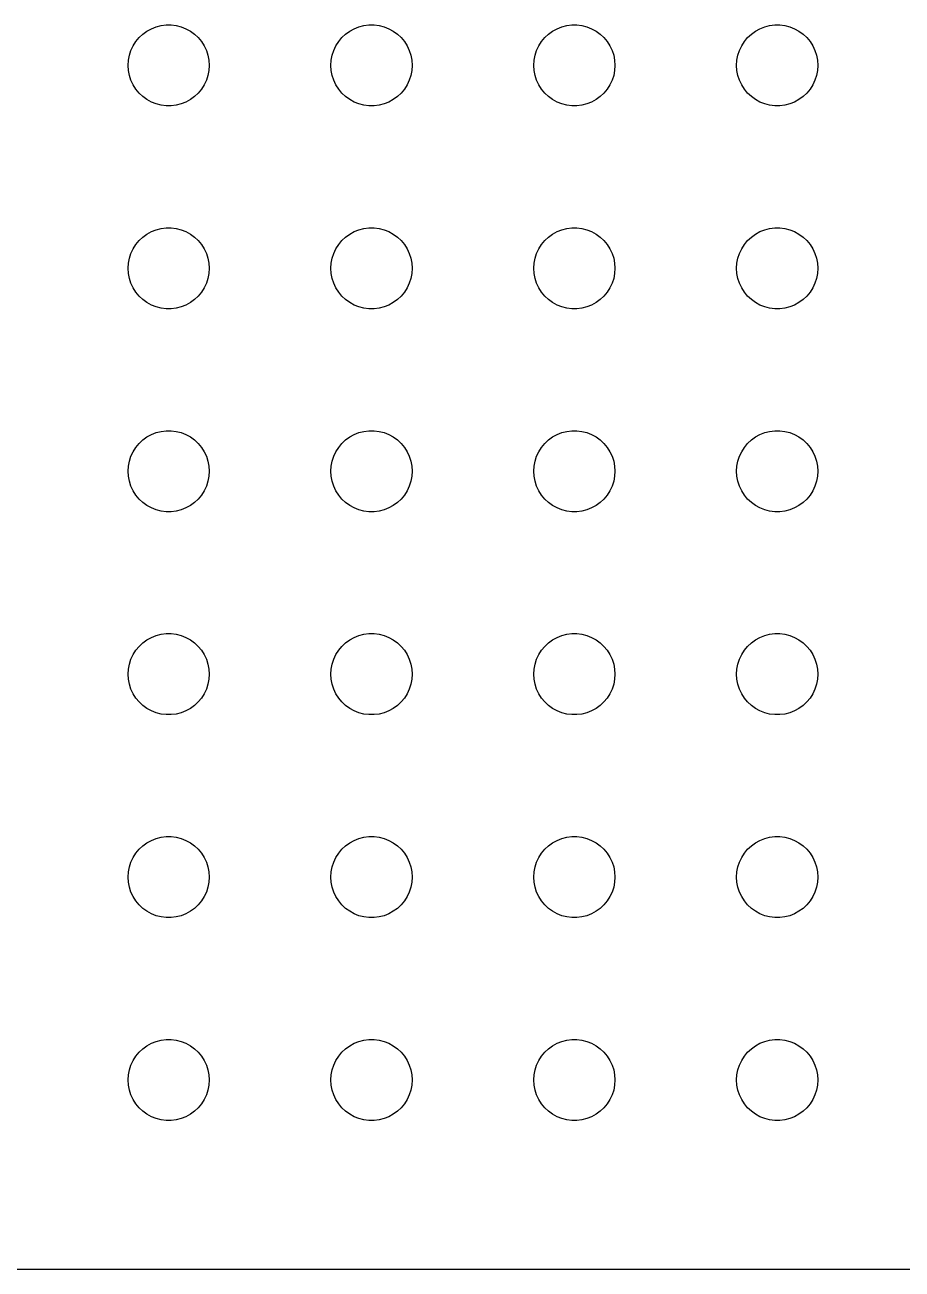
# Model space of a CAD drawing. Header units: metres. Extents: x -134 to 134, y 290 to 736.
# Drawn here: x 32.18 to 64.62, y 290.01 to 336 of the extents above; entities that cross this region are included whole.
import ezdxf

# ---------------------------------------------------------------- set-up
doc = ezdxf.new("R2010")
doc.units = ezdxf.units.M

msp = doc.modelspace()

# ---------------------------------------------------------------- linework, layer by layer
for p, q in [((36.5439, 335.656), (36.6963, 335.766)), ((36.6963, 335.766), (36.8613, 335.857)), ((36.8613, 335.857), (37.0365, 335.927)), ((37.0365, 335.927), (37.2189, 335.973)), ((37.2189, 335.973), (37.4058, 335.997)), ((37.4058, 335.997), (37.5942, 335.997)), ((37.5942, 335.997), (37.7811, 335.973)), ((37.7811, 335.973), (37.9635, 335.927)), ((37.9635, 335.927), (38.1387, 335.857)), ((38.1387, 335.857), (38.3037, 335.766)), ((38.3037, 335.766), (38.4561, 335.656)), ((44.0439, 335.656), (44.1963, 335.766)), ((44.1963, 335.766), (44.3613, 335.857)), ((44.3613, 335.857), (44.5365, 335.927)), ((44.5365, 335.927), (44.7189, 335.973)), ((44.7189, 335.973), (44.9058, 335.997)), ((44.9058, 335.997), (45.0942, 335.997)), ((45.0942, 335.997), (45.2811, 335.973)), ((45.2811, 335.973), (45.4635, 335.927)), ((45.4635, 335.927), (45.6387, 335.857)), ((45.6387, 335.857), (45.8037, 335.766)), ((45.8037, 335.766), (45.9561, 335.656)), ((51.5439, 335.656), (51.6963, 335.766)), ((51.6963, 335.766), (51.8613, 335.857)), ((51.8613, 335.857), (52.0365, 335.927)), ((52.0365, 335.927), (52.2189, 335.973)), ((52.2189, 335.973), (52.4058, 335.997)), ((52.4058, 335.997), (52.5942, 335.997)), ((52.5942, 335.997), (52.7811, 335.973)), ((52.7811, 335.973), (52.9635, 335.927)), ((52.9635, 335.927), (53.1387, 335.857)), ((53.1387, 335.857), (53.3037, 335.766)), ((53.3037, 335.766), (53.4561, 335.656)), ((59.0439, 335.656), (59.1963, 335.766)), ((59.1963, 335.766), (59.3613, 335.857)), ((59.3613, 335.857), (59.5365, 335.927)), ((59.5365, 335.927), (59.7189, 335.973)), ((59.7189, 335.973), (59.9058, 335.997)), ((59.9058, 335.997), (60.0942, 335.997)), ((60.0942, 335.997), (60.2811, 335.973)), ((60.2811, 335.973), (60.4635, 335.927)), ((60.4635, 335.927), (60.6387, 335.857)), ((60.6387, 335.857), (60.8037, 335.766)), ((60.8037, 335.766), (60.9561, 335.656)), ((36.1855, 335.223), (36.2865, 335.382)), ((36.2865, 335.382), (36.4065, 335.527)), ((36.4065, 335.527), (36.5439, 335.656)), ((38.4561, 335.656), (38.5934, 335.527)), ((38.5934, 335.527), (38.7135, 335.382)), ((38.7135, 335.382), (38.8145, 335.223)), ((43.6855, 335.223), (43.7865, 335.382)), ((43.7865, 335.382), (43.9065, 335.527)), ((43.9065, 335.527), (44.0439, 335.656)), ((45.9561, 335.656), (46.0934, 335.527)), ((46.0934, 335.527), (46.2135, 335.382)), ((46.2135, 335.382), (46.3145, 335.223)), ((51.1855, 335.223), (51.2865, 335.382)), ((51.2865, 335.382), (51.4065, 335.527)), ((51.4065, 335.527), (51.5439, 335.656)), ((53.4561, 335.656), (53.5934, 335.527)), ((53.5934, 335.527), (53.7135, 335.382)), ((53.7135, 335.382), (53.8145, 335.223)), ((58.6855, 335.223), (58.7865, 335.382)), ((58.7865, 335.382), (58.9065, 335.527)), ((58.9065, 335.527), (59.0439, 335.656)), ((60.9561, 335.656), (61.0934, 335.527)), ((61.0934, 335.527), (61.2135, 335.382)), ((61.2135, 335.382), (61.3145, 335.223)), ((36.0118, 334.688), (36.0471, 334.873)), ((36.0471, 334.873), (36.1053, 335.052)), ((36.1053, 335.052), (36.1855, 335.223)), ((38.8145, 335.223), (38.8947, 335.052)), ((38.8947, 335.052), (38.9529, 334.873)), ((38.9529, 334.873), (38.9882, 334.688)), ((43.5118, 334.688), (43.5471, 334.873)), ((43.5471, 334.873), (43.6053, 335.052)), ((43.6053, 335.052), (43.6855, 335.223)), ((46.3145, 335.223), (46.3947, 335.052)), ((46.3947, 335.052), (46.4529, 334.873)), ((46.4529, 334.873), (46.4882, 334.688)), ((51.0118, 334.688), (51.0471, 334.873)), ((51.0471, 334.873), (51.1053, 335.052)), ((51.1053, 335.052), (51.1855, 335.223)), ((53.8145, 335.223), (53.8947, 335.052)), ((53.8947, 335.052), (53.9529, 334.873)), ((53.9529, 334.873), (53.9882, 334.688)), ((58.5118, 334.688), (58.5471, 334.873)), ((58.5471, 334.873), (58.6053, 335.052)), ((58.6053, 335.052), (58.6855, 335.223)), ((61.3145, 335.223), (61.3947, 335.052)), ((61.3947, 335.052), (61.4529, 334.873)), ((61.4529, 334.873), (61.4882, 334.688)), ((36, 334.5), (36.0118, 334.688)), ((36.0118, 334.312), (36, 334.5)), ((38.9882, 334.688), (39, 334.5)), ((39, 334.5), (38.9882, 334.312)), ((43.5, 334.5), (43.5118, 334.688)), ((43.5118, 334.312), (43.5, 334.5)), ((46.4882, 334.688), (46.5, 334.5)), ((46.5, 334.5), (46.4882, 334.312)), ((51, 334.5), (51.0118, 334.688)), ((51.0118, 334.312), (51, 334.5)), ((53.9882, 334.688), (54, 334.5)), ((54, 334.5), (53.9882, 334.312)), ((58.5, 334.5), (58.5118, 334.688)), ((58.5118, 334.312), (58.5, 334.5)), ((61.4882, 334.688), (61.5, 334.5)), ((61.5, 334.5), (61.4882, 334.312)), ((36.0471, 334.127), (36.0118, 334.312)), ((36.1053, 333.948), (36.0471, 334.127)), ((36.1855, 333.777), (36.1053, 333.948)), ((38.8947, 333.948), (38.8145, 333.777)), ((38.9529, 334.127), (38.8947, 333.948)), ((38.9882, 334.312), (38.9529, 334.127)), ((43.5471, 334.127), (43.5118, 334.312)), ((43.6053, 333.948), (43.5471, 334.127)), ((43.6855, 333.777), (43.6053, 333.948)), ((46.3947, 333.948), (46.3145, 333.777)), ((46.4529, 334.127), (46.3947, 333.948)), ((46.4882, 334.312), (46.4529, 334.127)), ((51.0471, 334.127), (51.0118, 334.312)), ((51.1053, 333.948), (51.0471, 334.127)), ((51.1855, 333.777), (51.1053, 333.948)), ((53.8947, 333.948), (53.8145, 333.777)), ((53.9529, 334.127), (53.8947, 333.948)), ((53.9882, 334.312), (53.9529, 334.127)), ((58.5471, 334.127), (58.5118, 334.312)), ((58.6053, 333.948), (58.5471, 334.127)), ((58.6855, 333.777), (58.6053, 333.948)), ((61.3947, 333.948), (61.3145, 333.777)), ((61.4529, 334.127), (61.3947, 333.948)), ((61.4882, 334.312), (61.4529, 334.127)), ((36.2865, 333.618), (36.1855, 333.777)), ((36.4065, 333.473), (36.2865, 333.618)), ((36.5439, 333.344), (36.4065, 333.473)), ((38.5934, 333.473), (38.4561, 333.344)), ((38.7135, 333.618), (38.5934, 333.473)), ((38.8145, 333.777), (38.7135, 333.618)), ((43.7865, 333.618), (43.6855, 333.777)), ((43.9065, 333.473), (43.7865, 333.618)), ((44.0439, 333.344), (43.9065, 333.473)), ((46.0934, 333.473), (45.9561, 333.344)), ((46.2135, 333.618), (46.0934, 333.473)), ((46.3145, 333.777), (46.2135, 333.618)), ((51.2865, 333.618), (51.1855, 333.777)), ((51.4065, 333.473), (51.2865, 333.618)), ((51.5439, 333.344), (51.4065, 333.473)), ((53.5934, 333.473), (53.4561, 333.344)), ((53.7135, 333.618), (53.5934, 333.473)), ((53.8145, 333.777), (53.7135, 333.618)), ((58.7865, 333.618), (58.6855, 333.777)), ((58.9065, 333.473), (58.7865, 333.618)), ((59.0439, 333.344), (58.9065, 333.473)), ((61.0934, 333.473), (60.9561, 333.344)), ((61.2135, 333.618), (61.0934, 333.473)), ((61.3145, 333.777), (61.2135, 333.618)), ((36.6963, 333.234), (36.5439, 333.344)), ((36.8613, 333.143), (36.6963, 333.234)), ((37.0365, 333.073), (36.8613, 333.143)), ((37.2189, 333.027), (37.0365, 333.073)), ((37.4058, 333.003), (37.2189, 333.027)), ((37.5942, 333.003), (37.4058, 333.003)), ((37.7811, 333.027), (37.5942, 333.003)), ((37.9635, 333.073), (37.7811, 333.027)), ((38.1387, 333.143), (37.9635, 333.073)), ((38.3037, 333.234), (38.1387, 333.143)), ((38.4561, 333.344), (38.3037, 333.234)), ((44.1963, 333.234), (44.0439, 333.344)), ((44.3613, 333.143), (44.1963, 333.234)), ((44.5365, 333.073), (44.3613, 333.143)), ((44.7189, 333.027), (44.5365, 333.073)), ((44.9058, 333.003), (44.7189, 333.027)), ((45.0942, 333.003), (44.9058, 333.003)), ((45.2811, 333.027), (45.0942, 333.003)), ((45.4635, 333.073), (45.2811, 333.027)), ((45.6387, 333.143), (45.4635, 333.073)), ((45.8037, 333.234), (45.6387, 333.143)), ((45.9561, 333.344), (45.8037, 333.234)), ((51.6963, 333.234), (51.5439, 333.344)), ((51.8613, 333.143), (51.6963, 333.234)), ((52.0365, 333.073), (51.8613, 333.143)), ((52.2189, 333.027), (52.0365, 333.073)), ((52.4058, 333.003), (52.2189, 333.027)), ((52.5942, 333.003), (52.4058, 333.003)), ((52.7811, 333.027), (52.5942, 333.003)), ((52.9635, 333.073), (52.7811, 333.027)), ((53.1387, 333.143), (52.9635, 333.073)), ((53.3037, 333.234), (53.1387, 333.143)), ((53.4561, 333.344), (53.3037, 333.234)), ((59.1963, 333.234), (59.0439, 333.344)), ((59.3613, 333.143), (59.1963, 333.234)), ((59.5365, 333.073), (59.3613, 333.143)), ((59.7189, 333.027), (59.5365, 333.073)), ((59.9058, 333.003), (59.7189, 333.027)), ((60.0942, 333.003), (59.9058, 333.003)), ((60.2811, 333.027), (60.0942, 333.003)), ((60.4635, 333.073), (60.2811, 333.027)), ((60.6387, 333.143), (60.4635, 333.073)), ((60.8037, 333.234), (60.6387, 333.143)), ((60.9561, 333.344), (60.8037, 333.234)), ((36.6963, 328.266), (36.8613, 328.357)), ((36.8613, 328.357), (37.0365, 328.427)), ((37.0365, 328.427), (37.2189, 328.473)), ((37.2189, 328.473), (37.4058, 328.497)), ((37.4058, 328.497), (37.5942, 328.497)), ((37.5942, 328.497), (37.7811, 328.473)), ((37.7811, 328.473), (37.9635, 328.427)), ((37.9635, 328.427), (38.1387, 328.357)), ((38.1387, 328.357), (38.3037, 328.266)), ((44.1963, 328.266), (44.3613, 328.357)), ((44.3613, 328.357), (44.5365, 328.427)), ((44.5365, 328.427), (44.7189, 328.473)), ((44.7189, 328.473), (44.9058, 328.497)), ((44.9058, 328.497), (45.0942, 328.497)), ((45.0942, 328.497), (45.2811, 328.473)), ((45.2811, 328.473), (45.4635, 328.427)), ((45.4635, 328.427), (45.6387, 328.357)), ((45.6387, 328.357), (45.8037, 328.266)), ((51.6963, 328.266), (51.8613, 328.357)), ((51.8613, 328.357), (52.0365, 328.427)), ((52.0365, 328.427), (52.2189, 328.473)), ((52.2189, 328.473), (52.4058, 328.497)), ((52.4058, 328.497), (52.5942, 328.497)), ((52.5942, 328.497), (52.7811, 328.473)), ((52.7811, 328.473), (52.9635, 328.427)), ((52.9635, 328.427), (53.1387, 328.357)), ((53.1387, 328.357), (53.3037, 328.266)), ((59.1963, 328.266), (59.3613, 328.357)), ((59.3613, 328.357), (59.5365, 328.427)), ((59.5365, 328.427), (59.7189, 328.473)), ((59.7189, 328.473), (59.9058, 328.497)), ((59.9058, 328.497), (60.0942, 328.497)), ((60.0942, 328.497), (60.2811, 328.473)), ((60.2811, 328.473), (60.4635, 328.427)), ((60.4635, 328.427), (60.6387, 328.357)), ((60.6387, 328.357), (60.8037, 328.266)), ((36.2865, 327.882), (36.4065, 328.027)), ((36.4065, 328.027), (36.5439, 328.156)), ((36.5439, 328.156), (36.6963, 328.266)), ((38.3037, 328.266), (38.4561, 328.156)), ((38.4561, 328.156), (38.5934, 328.027)), ((38.5934, 328.027), (38.7135, 327.882)), ((43.7865, 327.882), (43.9065, 328.027)), ((43.9065, 328.027), (44.0439, 328.156)), ((44.0439, 328.156), (44.1963, 328.266)), ((45.8037, 328.266), (45.9561, 328.156)), ((45.9561, 328.156), (46.0934, 328.027)), ((46.0934, 328.027), (46.2135, 327.882)), ((51.2865, 327.882), (51.4065, 328.027)), ((51.4065, 328.027), (51.5439, 328.156)), ((51.5439, 328.156), (51.6963, 328.266)), ((53.3037, 328.266), (53.4561, 328.156)), ((53.4561, 328.156), (53.5934, 328.027)), ((53.5934, 328.027), (53.7135, 327.882)), ((58.7865, 327.882), (58.9065, 328.027)), ((58.9065, 328.027), (59.0439, 328.156)), ((59.0439, 328.156), (59.1963, 328.266)), ((60.8037, 328.266), (60.9561, 328.156)), ((60.9561, 328.156), (61.0934, 328.027)), ((61.0934, 328.027), (61.2135, 327.882)), ((36.0471, 327.373), (36.1053, 327.552)), ((36.1053, 327.552), (36.1855, 327.723)), ((36.1855, 327.723), (36.2865, 327.882)), ((38.7135, 327.882), (38.8145, 327.723)), ((38.8145, 327.723), (38.8947, 327.552)), ((38.8947, 327.552), (38.9529, 327.373)), ((43.5471, 327.373), (43.6053, 327.552)), ((43.6053, 327.552), (43.6855, 327.723)), ((43.6855, 327.723), (43.7865, 327.882)), ((46.2135, 327.882), (46.3145, 327.723)), ((46.3145, 327.723), (46.3947, 327.552)), ((46.3947, 327.552), (46.4529, 327.373)), ((51.0471, 327.373), (51.1053, 327.552)), ((51.1053, 327.552), (51.1855, 327.723)), ((51.1855, 327.723), (51.2865, 327.882)), ((53.7135, 327.882), (53.8145, 327.723)), ((53.8145, 327.723), (53.8947, 327.552)), ((53.8947, 327.552), (53.9529, 327.373)), ((58.5471, 327.373), (58.6053, 327.552)), ((58.6053, 327.552), (58.6855, 327.723)), ((58.6855, 327.723), (58.7865, 327.882)), ((61.2135, 327.882), (61.3145, 327.723)), ((61.3145, 327.723), (61.3947, 327.552)), ((61.3947, 327.552), (61.4529, 327.373)), ((36, 327), (36.0118, 327.188)), ((36.0118, 326.812), (36, 327)), ((36.0118, 327.188), (36.0471, 327.373)), ((38.9529, 327.373), (38.9882, 327.188)), ((38.9882, 327.188), (39, 327)), ((39, 327), (38.9882, 326.812)), ((43.5, 327), (43.5118, 327.188)), ((43.5118, 326.812), (43.5, 327)), ((43.5118, 327.188), (43.5471, 327.373)), ((46.4529, 327.373), (46.4882, 327.188)), ((46.4882, 327.188), (46.5, 327)), ((46.5, 327), (46.4882, 326.812)), ((51, 327), (51.0118, 327.188)), ((51.0118, 326.812), (51, 327)), ((51.0118, 327.188), (51.0471, 327.373)), ((53.9529, 327.373), (53.9882, 327.188)), ((53.9882, 327.188), (54, 327)), ((54, 327), (53.9882, 326.812)), ((58.5, 327), (58.5118, 327.188)), ((58.5118, 326.812), (58.5, 327)), ((58.5118, 327.188), (58.5471, 327.373)), ((61.4529, 327.373), (61.4882, 327.188)), ((61.4882, 327.188), (61.5, 327)), ((61.5, 327), (61.4882, 326.812)), ((36.0471, 326.627), (36.0118, 326.812)), ((36.1053, 326.448), (36.0471, 326.627)), ((38.9529, 326.627), (38.8947, 326.448)), ((38.9882, 326.812), (38.9529, 326.627)), ((43.5471, 326.627), (43.5118, 326.812)), ((43.6053, 326.448), (43.5471, 326.627)), ((46.4529, 326.627), (46.3947, 326.448)), ((46.4882, 326.812), (46.4529, 326.627)), ((51.0471, 326.627), (51.0118, 326.812)), ((51.1053, 326.448), (51.0471, 326.627)), ((53.9529, 326.627), (53.8947, 326.448)), ((53.9882, 326.812), (53.9529, 326.627)), ((58.5471, 326.627), (58.5118, 326.812)), ((58.6053, 326.448), (58.5471, 326.627)), ((61.4529, 326.627), (61.3947, 326.448)), ((61.4882, 326.812), (61.4529, 326.627)), ((36.1855, 326.277), (36.1053, 326.448)), ((36.2865, 326.118), (36.1855, 326.277)), ((36.4065, 325.973), (36.2865, 326.118)), ((38.7135, 326.118), (38.5934, 325.973)), ((38.8145, 326.277), (38.7135, 326.118)), ((38.8947, 326.448), (38.8145, 326.277)), ((43.6855, 326.277), (43.6053, 326.448)), ((43.7865, 326.118), (43.6855, 326.277)), ((43.9065, 325.973), (43.7865, 326.118)), ((46.2135, 326.118), (46.0934, 325.973)), ((46.3145, 326.277), (46.2135, 326.118)), ((46.3947, 326.448), (46.3145, 326.277)), ((51.1855, 326.277), (51.1053, 326.448)), ((51.2865, 326.118), (51.1855, 326.277)), ((51.4065, 325.973), (51.2865, 326.118)), ((53.7135, 326.118), (53.5934, 325.973)), ((53.8145, 326.277), (53.7135, 326.118)), ((53.8947, 326.448), (53.8145, 326.277)), ((58.6855, 326.277), (58.6053, 326.448)), ((58.7865, 326.118), (58.6855, 326.277)), ((58.9065, 325.973), (58.7865, 326.118)), ((61.2135, 326.118), (61.0934, 325.973)), ((61.3145, 326.277), (61.2135, 326.118)), ((61.3947, 326.448), (61.3145, 326.277)), ((36.5439, 325.844), (36.4065, 325.973)), ((36.6963, 325.734), (36.5439, 325.844)), ((36.8613, 325.643), (36.6963, 325.734)), ((37.0365, 325.573), (36.8613, 325.643)), ((38.1387, 325.643), (37.9635, 325.573)), ((38.3037, 325.734), (38.1387, 325.643)), ((38.4561, 325.844), (38.3037, 325.734)), ((38.5934, 325.973), (38.4561, 325.844)), ((44.0439, 325.844), (43.9065, 325.973)), ((44.1963, 325.734), (44.0439, 325.844)), ((44.3613, 325.643), (44.1963, 325.734)), ((44.5365, 325.573), (44.3613, 325.643)), ((45.6387, 325.643), (45.4635, 325.573)), ((45.8037, 325.734), (45.6387, 325.643)), ((45.9561, 325.844), (45.8037, 325.734)), ((46.0934, 325.973), (45.9561, 325.844)), ((51.5439, 325.844), (51.4065, 325.973)), ((51.6963, 325.734), (51.5439, 325.844)), ((51.8613, 325.643), (51.6963, 325.734)), ((52.0365, 325.573), (51.8613, 325.643)), ((53.1387, 325.643), (52.9635, 325.573)), ((53.3037, 325.734), (53.1387, 325.643)), ((53.4561, 325.844), (53.3037, 325.734)), ((53.5934, 325.973), (53.4561, 325.844)), ((59.0439, 325.844), (58.9065, 325.973)), ((59.1963, 325.734), (59.0439, 325.844)), ((59.3613, 325.643), (59.1963, 325.734)), ((59.5365, 325.573), (59.3613, 325.643)), ((60.6387, 325.643), (60.4635, 325.573)), ((60.8037, 325.734), (60.6387, 325.643)), ((60.9561, 325.844), (60.8037, 325.734)), ((61.0934, 325.973), (60.9561, 325.844)), ((37.2189, 325.527), (37.0365, 325.573)), ((37.4058, 325.503), (37.2189, 325.527)), ((37.5942, 325.503), (37.4058, 325.503)), ((37.7811, 325.527), (37.5942, 325.503)), ((37.9635, 325.573), (37.7811, 325.527)), ((44.7189, 325.527), (44.5365, 325.573)), ((44.9058, 325.503), (44.7189, 325.527)), ((45.0942, 325.503), (44.9058, 325.503)), ((45.2811, 325.527), (45.0942, 325.503)), ((45.4635, 325.573), (45.2811, 325.527)), ((52.2189, 325.527), (52.0365, 325.573)), ((52.4058, 325.503), (52.2189, 325.527)), ((52.5942, 325.503), (52.4058, 325.503)), ((52.7811, 325.527), (52.5942, 325.503)), ((52.9635, 325.573), (52.7811, 325.527)), ((59.7189, 325.527), (59.5365, 325.573)), ((59.9058, 325.503), (59.7189, 325.527)), ((60.0942, 325.503), (59.9058, 325.503)), ((60.2811, 325.527), (60.0942, 325.503)), ((60.4635, 325.573), (60.2811, 325.527)), ((37.2189, 320.973), (37.4058, 320.997)), ((37.4058, 320.997), (37.5942, 320.997)), ((37.5942, 320.997), (37.7811, 320.973)), ((44.7189, 320.973), (44.9058, 320.997)), ((44.9058, 320.997), (45.0942, 320.997)), ((45.0942, 320.997), (45.2811, 320.973)), ((52.2189, 320.973), (52.4058, 320.997)), ((52.4058, 320.997), (52.5942, 320.997)), ((52.5942, 320.997), (52.7811, 320.973)), ((59.7189, 320.973), (59.9058, 320.997)), ((59.9058, 320.997), (60.0942, 320.997)), ((60.0942, 320.997), (60.2811, 320.973)), ((36.4065, 320.527), (36.5439, 320.656)), ((36.5439, 320.656), (36.6963, 320.766)), ((36.6963, 320.766), (36.8613, 320.857)), ((36.8613, 320.857), (37.0365, 320.927)), ((37.0365, 320.927), (37.2189, 320.973)), ((37.7811, 320.973), (37.9635, 320.927)), ((37.9635, 320.927), (38.1387, 320.857)), ((38.1387, 320.857), (38.3037, 320.766)), ((38.3037, 320.766), (38.4561, 320.656)), ((38.4561, 320.656), (38.5934, 320.527)), ((43.9065, 320.527), (44.0439, 320.656)), ((44.0439, 320.656), (44.1963, 320.766)), ((44.1963, 320.766), (44.3613, 320.857)), ((44.3613, 320.857), (44.5365, 320.927)), ((44.5365, 320.927), (44.7189, 320.973)), ((45.2811, 320.973), (45.4635, 320.927)), ((45.4635, 320.927), (45.6387, 320.857)), ((45.6387, 320.857), (45.8037, 320.766)), ((45.8037, 320.766), (45.9561, 320.656)), ((45.9561, 320.656), (46.0934, 320.527)), ((51.4065, 320.527), (51.5439, 320.656)), ((51.5439, 320.656), (51.6963, 320.766)), ((51.6963, 320.766), (51.8613, 320.857)), ((51.8613, 320.857), (52.0365, 320.927)), ((52.0365, 320.927), (52.2189, 320.973)), ((52.7811, 320.973), (52.9635, 320.927)), ((52.9635, 320.927), (53.1387, 320.857)), ((53.1387, 320.857), (53.3037, 320.766)), ((53.3037, 320.766), (53.4561, 320.656)), ((53.4561, 320.656), (53.5934, 320.527)), ((58.9065, 320.527), (59.0439, 320.656)), ((59.0439, 320.656), (59.1963, 320.766)), ((59.1963, 320.766), (59.3613, 320.857)), ((59.3613, 320.857), (59.5365, 320.927)), ((59.5365, 320.927), (59.7189, 320.973)), ((60.2811, 320.973), (60.4635, 320.927)), ((60.4635, 320.927), (60.6387, 320.857)), ((60.6387, 320.857), (60.8037, 320.766)), ((60.8037, 320.766), (60.9561, 320.656)), ((60.9561, 320.656), (61.0934, 320.527)), ((36.1053, 320.052), (36.1855, 320.223)), ((36.1855, 320.223), (36.2865, 320.382)), ((36.2865, 320.382), (36.4065, 320.527)), ((38.5934, 320.527), (38.7135, 320.382)), ((38.7135, 320.382), (38.8145, 320.223)), ((38.8145, 320.223), (38.8947, 320.052)), ((43.6053, 320.052), (43.6855, 320.223)), ((43.6855, 320.223), (43.7865, 320.382)), ((43.7865, 320.382), (43.9065, 320.527)), ((46.0934, 320.527), (46.2135, 320.382)), ((46.2135, 320.382), (46.3145, 320.223)), ((46.3145, 320.223), (46.3947, 320.052)), ((51.1053, 320.052), (51.1855, 320.223)), ((51.1855, 320.223), (51.2865, 320.382)), ((51.2865, 320.382), (51.4065, 320.527)), ((53.5934, 320.527), (53.7135, 320.382)), ((53.7135, 320.382), (53.8145, 320.223)), ((53.8145, 320.223), (53.8947, 320.052)), ((58.6053, 320.052), (58.6855, 320.223)), ((58.6855, 320.223), (58.7865, 320.382)), ((58.7865, 320.382), (58.9065, 320.527)), ((61.0934, 320.527), (61.2135, 320.382)), ((61.2135, 320.382), (61.3145, 320.223)), ((61.3145, 320.223), (61.3947, 320.052)), ((36, 319.5), (36.0118, 319.688)), ((36.0118, 319.688), (36.0471, 319.873)), ((36.0471, 319.873), (36.1053, 320.052)), ((38.8947, 320.052), (38.9529, 319.873)), ((38.9529, 319.873), (38.9882, 319.688)), ((38.9882, 319.688), (39, 319.5)), ((43.5, 319.5), (43.5118, 319.688)), ((43.5118, 319.688), (43.5471, 319.873)), ((43.5471, 319.873), (43.6053, 320.052)), ((46.3947, 320.052), (46.4529, 319.873)), ((46.4529, 319.873), (46.4882, 319.688)), ((46.4882, 319.688), (46.5, 319.5)), ((51, 319.5), (51.0118, 319.688)), ((51.0118, 319.688), (51.0471, 319.873)), ((51.0471, 319.873), (51.1053, 320.052)), ((53.8947, 320.052), (53.9529, 319.873)), ((53.9529, 319.873), (53.9882, 319.688)), ((53.9882, 319.688), (54, 319.5)), ((58.5, 319.5), (58.5118, 319.688)), ((58.5118, 319.688), (58.5471, 319.873)), ((58.5471, 319.873), (58.6053, 320.052)), ((61.3947, 320.052), (61.4529, 319.873)), ((61.4529, 319.873), (61.4882, 319.688)), ((61.4882, 319.688), (61.5, 319.5)), ((36.0118, 319.312), (36, 319.5)), ((36.0471, 319.127), (36.0118, 319.312)), ((38.9882, 319.312), (38.9529, 319.127)), ((39, 319.5), (38.9882, 319.312)), ((43.5118, 319.312), (43.5, 319.5)), ((43.5471, 319.127), (43.5118, 319.312)), ((46.4882, 319.312), (46.4529, 319.127)), ((46.5, 319.5), (46.4882, 319.312)), ((51.0118, 319.312), (51, 319.5)), ((51.0471, 319.127), (51.0118, 319.312)), ((53.9882, 319.312), (53.9529, 319.127)), ((54, 319.5), (53.9882, 319.312)), ((58.5118, 319.312), (58.5, 319.5)), ((58.5471, 319.127), (58.5118, 319.312)), ((61.4882, 319.312), (61.4529, 319.127)), ((61.5, 319.5), (61.4882, 319.312)), ((36.1053, 318.948), (36.0471, 319.127)), ((36.1855, 318.777), (36.1053, 318.948)), ((36.2865, 318.618), (36.1855, 318.777)), ((38.8145, 318.777), (38.7135, 318.618)), ((38.8947, 318.948), (38.8145, 318.777)), ((38.9529, 319.127), (38.8947, 318.948)), ((43.6053, 318.948), (43.5471, 319.127)), ((43.6855, 318.777), (43.6053, 318.948)), ((43.7865, 318.618), (43.6855, 318.777)), ((46.3145, 318.777), (46.2135, 318.618)), ((46.3947, 318.948), (46.3145, 318.777)), ((46.4529, 319.127), (46.3947, 318.948)), ((51.1053, 318.948), (51.0471, 319.127)), ((51.1855, 318.777), (51.1053, 318.948)), ((51.2865, 318.618), (51.1855, 318.777)), ((53.8145, 318.777), (53.7135, 318.618)), ((53.8947, 318.948), (53.8145, 318.777)), ((53.9529, 319.127), (53.8947, 318.948)), ((58.6053, 318.948), (58.5471, 319.127)), ((58.6855, 318.777), (58.6053, 318.948)), ((58.7865, 318.618), (58.6855, 318.777)), ((61.3145, 318.777), (61.2135, 318.618)), ((61.3947, 318.948), (61.3145, 318.777)), ((61.4529, 319.127), (61.3947, 318.948)), ((36.4065, 318.473), (36.2865, 318.618)), ((36.5439, 318.344), (36.4065, 318.473)), ((36.6963, 318.234), (36.5439, 318.344)), ((36.8613, 318.143), (36.6963, 318.234)), ((38.3037, 318.234), (38.1387, 318.143)), ((38.4561, 318.344), (38.3037, 318.234)), ((38.5934, 318.473), (38.4561, 318.344)), ((38.7135, 318.618), (38.5934, 318.473)), ((43.9065, 318.473), (43.7865, 318.618)), ((44.0439, 318.344), (43.9065, 318.473)), ((44.1963, 318.234), (44.0439, 318.344)), ((44.3613, 318.143), (44.1963, 318.234)), ((45.8037, 318.234), (45.6387, 318.143)), ((45.9561, 318.344), (45.8037, 318.234)), ((46.0934, 318.473), (45.9561, 318.344)), ((46.2135, 318.618), (46.0934, 318.473)), ((51.4065, 318.473), (51.2865, 318.618)), ((51.5439, 318.344), (51.4065, 318.473)), ((51.6963, 318.234), (51.5439, 318.344)), ((51.8613, 318.143), (51.6963, 318.234)), ((53.3037, 318.234), (53.1387, 318.143)), ((53.4561, 318.344), (53.3037, 318.234)), ((53.5934, 318.473), (53.4561, 318.344)), ((53.7135, 318.618), (53.5934, 318.473)), ((58.9065, 318.473), (58.7865, 318.618)), ((59.0439, 318.344), (58.9065, 318.473)), ((59.1963, 318.234), (59.0439, 318.344)), ((59.3613, 318.143), (59.1963, 318.234)), ((60.8037, 318.234), (60.6387, 318.143)), ((60.9561, 318.344), (60.8037, 318.234)), ((61.0934, 318.473), (60.9561, 318.344)), ((61.2135, 318.618), (61.0934, 318.473)), ((37.0365, 318.073), (36.8613, 318.143)), ((37.2189, 318.027), (37.0365, 318.073)), ((37.4058, 318.003), (37.2189, 318.027)), ((37.5942, 318.003), (37.4058, 318.003)), ((37.7811, 318.027), (37.5942, 318.003)), ((37.9635, 318.073), (37.7811, 318.027)), ((38.1387, 318.143), (37.9635, 318.073)), ((44.5365, 318.073), (44.3613, 318.143)), ((44.7189, 318.027), (44.5365, 318.073)), ((44.9058, 318.003), (44.7189, 318.027)), ((45.0942, 318.003), (44.9058, 318.003)), ((45.2811, 318.027), (45.0942, 318.003)), ((45.4635, 318.073), (45.2811, 318.027)), ((45.6387, 318.143), (45.4635, 318.073)), ((52.0365, 318.073), (51.8613, 318.143)), ((52.2189, 318.027), (52.0365, 318.073)), ((52.4058, 318.003), (52.2189, 318.027)), ((52.5942, 318.003), (52.4058, 318.003)), ((52.7811, 318.027), (52.5942, 318.003)), ((52.9635, 318.073), (52.7811, 318.027)), ((53.1387, 318.143), (52.9635, 318.073)), ((59.5365, 318.073), (59.3613, 318.143)), ((59.7189, 318.027), (59.5365, 318.073)), ((59.9058, 318.003), (59.7189, 318.027)), ((60.0942, 318.003), (59.9058, 318.003)), ((60.2811, 318.027), (60.0942, 318.003)), ((60.4635, 318.073), (60.2811, 318.027)), ((60.6387, 318.143), (60.4635, 318.073)), ((36.5439, 313.156), (36.6963, 313.266)), ((36.6963, 313.266), (36.8613, 313.357)), ((36.8613, 313.357), (37.0365, 313.427)), ((37.0365, 313.427), (37.2189, 313.473)), ((37.2189, 313.473), (37.4058, 313.497)), ((37.4058, 313.497), (37.5942, 313.497)), ((37.5942, 313.497), (37.7811, 313.473)), ((37.7811, 313.473), (37.9635, 313.427)), ((37.9635, 313.427), (38.1387, 313.357)), ((38.1387, 313.357), (38.3037, 313.266)), ((38.3037, 313.266), (38.4561, 313.156)), ((44.0439, 313.156), (44.1963, 313.266)), ((44.1963, 313.266), (44.3613, 313.357)), ((44.3613, 313.357), (44.5365, 313.427)), ((44.5365, 313.427), (44.7189, 313.473)), ((44.7189, 313.473), (44.9058, 313.497)), ((44.9058, 313.497), (45.0942, 313.497)), ((45.0942, 313.497), (45.2811, 313.473)), ((45.2811, 313.473), (45.4635, 313.427)), ((45.4635, 313.427), (45.6387, 313.357)), ((45.6387, 313.357), (45.8037, 313.266)), ((45.8037, 313.266), (45.9561, 313.156)), ((51.5439, 313.156), (51.6963, 313.266)), ((51.6963, 313.266), (51.8613, 313.357)), ((51.8613, 313.357), (52.0365, 313.427)), ((52.0365, 313.427), (52.2189, 313.473)), ((52.2189, 313.473), (52.4058, 313.497)), ((52.4058, 313.497), (52.5942, 313.497)), ((52.5942, 313.497), (52.7811, 313.473)), ((52.7811, 313.473), (52.9635, 313.427)), ((52.9635, 313.427), (53.1387, 313.357)), ((53.1387, 313.357), (53.3037, 313.266)), ((53.3037, 313.266), (53.4561, 313.156)), ((59.0439, 313.156), (59.1963, 313.266)), ((59.1963, 313.266), (59.3613, 313.357)), ((59.3613, 313.357), (59.5365, 313.427)), ((59.5365, 313.427), (59.7189, 313.473)), ((59.7189, 313.473), (59.9058, 313.497)), ((59.9058, 313.497), (60.0942, 313.497)), ((60.0942, 313.497), (60.2811, 313.473)), ((60.2811, 313.473), (60.4635, 313.427)), ((60.4635, 313.427), (60.6387, 313.357)), ((60.6387, 313.357), (60.8037, 313.266)), ((60.8037, 313.266), (60.9561, 313.156)), ((36.1053, 312.552), (36.1855, 312.723)), ((36.1855, 312.723), (36.2865, 312.882)), ((36.2865, 312.882), (36.4065, 313.027)), ((36.4065, 313.027), (36.5439, 313.156)), ((38.4561, 313.156), (38.5934, 313.027)), ((38.5934, 313.027), (38.7135, 312.882)), ((38.7135, 312.882), (38.8145, 312.723)), ((38.8145, 312.723), (38.8947, 312.552)), ((43.6053, 312.552), (43.6855, 312.723)), ((43.6855, 312.723), (43.7865, 312.882)), ((43.7865, 312.882), (43.9065, 313.027)), ((43.9065, 313.027), (44.0439, 313.156)), ((45.9561, 313.156), (46.0934, 313.027)), ((46.0934, 313.027), (46.2135, 312.882)), ((46.2135, 312.882), (46.3145, 312.723)), ((46.3145, 312.723), (46.3947, 312.552)), ((51.1053, 312.552), (51.1855, 312.723)), ((51.1855, 312.723), (51.2865, 312.882)), ((51.2865, 312.882), (51.4065, 313.027)), ((51.4065, 313.027), (51.5439, 313.156)), ((53.4561, 313.156), (53.5934, 313.027)), ((53.5934, 313.027), (53.7135, 312.882)), ((53.7135, 312.882), (53.8145, 312.723)), ((53.8145, 312.723), (53.8947, 312.552)), ((58.6053, 312.552), (58.6855, 312.723)), ((58.6855, 312.723), (58.7865, 312.882)), ((58.7865, 312.882), (58.9065, 313.027)), ((58.9065, 313.027), (59.0439, 313.156)), ((60.9561, 313.156), (61.0934, 313.027)), ((61.0934, 313.027), (61.2135, 312.882)), ((61.2135, 312.882), (61.3145, 312.723)), ((61.3145, 312.723), (61.3947, 312.552)), ((36.0118, 312.188), (36.0471, 312.373)), ((36.0471, 312.373), (36.1053, 312.552)), ((38.8947, 312.552), (38.9529, 312.373)), ((38.9529, 312.373), (38.9882, 312.188)), ((43.5118, 312.188), (43.5471, 312.373)), ((43.5471, 312.373), (43.6053, 312.552)), ((46.3947, 312.552), (46.4529, 312.373)), ((46.4529, 312.373), (46.4882, 312.188)), ((51.0118, 312.188), (51.0471, 312.373)), ((51.0471, 312.373), (51.1053, 312.552)), ((53.8947, 312.552), (53.9529, 312.373)), ((53.9529, 312.373), (53.9882, 312.188)), ((58.5118, 312.188), (58.5471, 312.373)), ((58.5471, 312.373), (58.6053, 312.552)), ((61.3947, 312.552), (61.4529, 312.373)), ((61.4529, 312.373), (61.4882, 312.188)), ((36, 312), (36.0118, 312.188)), ((36.0118, 311.812), (36, 312)), ((36.0471, 311.627), (36.0118, 311.812)), ((38.9882, 311.812), (38.9529, 311.627)), ((38.9882, 312.188), (39, 312)), ((39, 312), (38.9882, 311.812)), ((43.5, 312), (43.5118, 312.188)), ((43.5118, 311.812), (43.5, 312)), ((43.5471, 311.627), (43.5118, 311.812)), ((46.4882, 311.812), (46.4529, 311.627)), ((46.4882, 312.188), (46.5, 312)), ((46.5, 312), (46.4882, 311.812)), ((51, 312), (51.0118, 312.188)), ((51.0118, 311.812), (51, 312)), ((51.0471, 311.627), (51.0118, 311.812)), ((53.9882, 311.812), (53.9529, 311.627)), ((53.9882, 312.188), (54, 312)), ((54, 312), (53.9882, 311.812)), ((58.5, 312), (58.5118, 312.188)), ((58.5118, 311.812), (58.5, 312)), ((58.5471, 311.627), (58.5118, 311.812)), ((61.4882, 311.812), (61.4529, 311.627)), ((61.4882, 312.188), (61.5, 312)), ((61.5, 312), (61.4882, 311.812)), ((36.1053, 311.448), (36.0471, 311.627)), ((36.1855, 311.277), (36.1053, 311.448)), ((38.8947, 311.448), (38.8145, 311.277)), ((38.9529, 311.627), (38.8947, 311.448)), ((43.6053, 311.448), (43.5471, 311.627)), ((43.6855, 311.277), (43.6053, 311.448)), ((46.3947, 311.448), (46.3145, 311.277)), ((46.4529, 311.627), (46.3947, 311.448)), ((51.1053, 311.448), (51.0471, 311.627)), ((51.1855, 311.277), (51.1053, 311.448)), ((53.8947, 311.448), (53.8145, 311.277)), ((53.9529, 311.627), (53.8947, 311.448)), ((58.6053, 311.448), (58.5471, 311.627)), ((58.6855, 311.277), (58.6053, 311.448)), ((61.3947, 311.448), (61.3145, 311.277)), ((61.4529, 311.627), (61.3947, 311.448)), ((36.2865, 311.118), (36.1855, 311.277)), ((36.4065, 310.973), (36.2865, 311.118)), ((36.5439, 310.844), (36.4065, 310.973)), ((38.5934, 310.973), (38.4561, 310.844)), ((38.7135, 311.118), (38.5934, 310.973)), ((38.8145, 311.277), (38.7135, 311.118)), ((43.7865, 311.118), (43.6855, 311.277)), ((43.9065, 310.973), (43.7865, 311.118)), ((44.0439, 310.844), (43.9065, 310.973)), ((46.0934, 310.973), (45.9561, 310.844)), ((46.2135, 311.118), (46.0934, 310.973)), ((46.3145, 311.277), (46.2135, 311.118)), ((51.2865, 311.118), (51.1855, 311.277)), ((51.4065, 310.973), (51.2865, 311.118)), ((51.5439, 310.844), (51.4065, 310.973)), ((53.5934, 310.973), (53.4561, 310.844)), ((53.7135, 311.118), (53.5934, 310.973)), ((53.8145, 311.277), (53.7135, 311.118)), ((58.7865, 311.118), (58.6855, 311.277)), ((58.9065, 310.973), (58.7865, 311.118)), ((59.0439, 310.844), (58.9065, 310.973)), ((61.0934, 310.973), (60.9561, 310.844)), ((61.2135, 311.118), (61.0934, 310.973)), ((61.3145, 311.277), (61.2135, 311.118)), ((36.6963, 310.734), (36.5439, 310.844)), ((36.8613, 310.643), (36.6963, 310.734)), ((37.0365, 310.573), (36.8613, 310.643)), ((37.2189, 310.527), (37.0365, 310.573)), ((37.4058, 310.503), (37.2189, 310.527)), ((37.5942, 310.503), (37.4058, 310.503)), ((37.7811, 310.527), (37.5942, 310.503)), ((37.9635, 310.573), (37.7811, 310.527)), ((38.1387, 310.643), (37.9635, 310.573)), ((38.3037, 310.734), (38.1387, 310.643)), ((38.4561, 310.844), (38.3037, 310.734)), ((44.1963, 310.734), (44.0439, 310.844)), ((44.3613, 310.643), (44.1963, 310.734)), ((44.5365, 310.573), (44.3613, 310.643)), ((44.7189, 310.527), (44.5365, 310.573)), ((44.9058, 310.503), (44.7189, 310.527)), ((45.0942, 310.503), (44.9058, 310.503)), ((45.2811, 310.527), (45.0942, 310.503)), ((45.4635, 310.573), (45.2811, 310.527)), ((45.6387, 310.643), (45.4635, 310.573)), ((45.8037, 310.734), (45.6387, 310.643)), ((45.9561, 310.844), (45.8037, 310.734)), ((51.6963, 310.734), (51.5439, 310.844)), ((51.8613, 310.643), (51.6963, 310.734)), ((52.0365, 310.573), (51.8613, 310.643)), ((52.2189, 310.527), (52.0365, 310.573)), ((52.4058, 310.503), (52.2189, 310.527)), ((52.5942, 310.503), (52.4058, 310.503)), ((52.7811, 310.527), (52.5942, 310.503)), ((52.9635, 310.573), (52.7811, 310.527)), ((53.1387, 310.643), (52.9635, 310.573)), ((53.3037, 310.734), (53.1387, 310.643)), ((53.4561, 310.844), (53.3037, 310.734)), ((59.1963, 310.734), (59.0439, 310.844)), ((59.3613, 310.643), (59.1963, 310.734)), ((59.5365, 310.573), (59.3613, 310.643)), ((59.7189, 310.527), (59.5365, 310.573)), ((59.9058, 310.503), (59.7189, 310.527)), ((60.0942, 310.503), (59.9058, 310.503)), ((60.2811, 310.527), (60.0942, 310.503)), ((60.4635, 310.573), (60.2811, 310.527)), ((60.6387, 310.643), (60.4635, 310.573)), ((60.8037, 310.734), (60.6387, 310.643)), ((60.9561, 310.844), (60.8037, 310.734)), ((36.6963, 305.766), (36.8613, 305.857)), ((36.8613, 305.857), (37.0365, 305.927)), ((37.0365, 305.927), (37.2189, 305.973)), ((37.2189, 305.973), (37.4058, 305.997)), ((37.4058, 305.997), (37.5942, 305.997)), ((37.5942, 305.997), (37.7811, 305.973)), ((37.7811, 305.973), (37.9635, 305.927)), ((37.9635, 305.927), (38.1387, 305.857)), ((38.1387, 305.857), (38.3037, 305.766)), ((44.1963, 305.766), (44.3613, 305.857)), ((44.3613, 305.857), (44.5365, 305.927)), ((44.5365, 305.927), (44.7189, 305.973)), ((44.7189, 305.973), (44.9058, 305.997)), ((44.9058, 305.997), (45.0942, 305.997)), ((45.0942, 305.997), (45.2811, 305.973)), ((45.2811, 305.973), (45.4635, 305.927)), ((45.4635, 305.927), (45.6387, 305.857)), ((45.6387, 305.857), (45.8037, 305.766)), ((51.6963, 305.766), (51.8613, 305.857)), ((51.8613, 305.857), (52.0365, 305.927)), ((52.0365, 305.927), (52.2189, 305.973)), ((52.2189, 305.973), (52.4058, 305.997)), ((52.4058, 305.997), (52.5942, 305.997)), ((52.5942, 305.997), (52.7811, 305.973)), ((52.7811, 305.973), (52.9635, 305.927)), ((52.9635, 305.927), (53.1387, 305.857)), ((53.1387, 305.857), (53.3037, 305.766)), ((59.1963, 305.766), (59.3613, 305.857)), ((59.3613, 305.857), (59.5365, 305.927)), ((59.5365, 305.927), (59.7189, 305.973)), ((59.7189, 305.973), (59.9058, 305.997)), ((59.9058, 305.997), (60.0942, 305.997)), ((60.0942, 305.997), (60.2811, 305.973)), ((60.2811, 305.973), (60.4635, 305.927)), ((60.4635, 305.927), (60.6387, 305.857)), ((60.6387, 305.857), (60.8037, 305.766)), ((36.1855, 305.223), (36.2865, 305.382)), ((36.2865, 305.382), (36.4065, 305.527)), ((36.4065, 305.527), (36.5439, 305.656)), ((36.5439, 305.656), (36.6963, 305.766)), ((38.3037, 305.766), (38.4561, 305.656)), ((38.4561, 305.656), (38.5934, 305.527)), ((38.5934, 305.527), (38.7135, 305.382)), ((38.7135, 305.382), (38.8145, 305.223)), ((43.6855, 305.223), (43.7865, 305.382)), ((43.7865, 305.382), (43.9065, 305.527)), ((43.9065, 305.527), (44.0439, 305.656)), ((44.0439, 305.656), (44.1963, 305.766)), ((45.8037, 305.766), (45.9561, 305.656)), ((45.9561, 305.656), (46.0934, 305.527)), ((46.0934, 305.527), (46.2135, 305.382)), ((46.2135, 305.382), (46.3145, 305.223)), ((51.1855, 305.223), (51.2865, 305.382)), ((51.2865, 305.382), (51.4065, 305.527)), ((51.4065, 305.527), (51.5439, 305.656)), ((51.5439, 305.656), (51.6963, 305.766)), ((53.3037, 305.766), (53.4561, 305.656)), ((53.4561, 305.656), (53.5934, 305.527)), ((53.5934, 305.527), (53.7135, 305.382)), ((53.7135, 305.382), (53.8145, 305.223)), ((58.6855, 305.223), (58.7865, 305.382)), ((58.7865, 305.382), (58.9065, 305.527)), ((58.9065, 305.527), (59.0439, 305.656)), ((59.0439, 305.656), (59.1963, 305.766)), ((60.8037, 305.766), (60.9561, 305.656)), ((60.9561, 305.656), (61.0934, 305.527)), ((61.0934, 305.527), (61.2135, 305.382)), ((61.2135, 305.382), (61.3145, 305.223)), ((36.0471, 304.873), (36.1053, 305.052)), ((36.1053, 305.052), (36.1855, 305.223)), ((38.8145, 305.223), (38.8947, 305.052)), ((38.8947, 305.052), (38.9529, 304.873)), ((43.5471, 304.873), (43.6053, 305.052)), ((43.6053, 305.052), (43.6855, 305.223)), ((46.3145, 305.223), (46.3947, 305.052)), ((46.3947, 305.052), (46.4529, 304.873)), ((51.0471, 304.873), (51.1053, 305.052)), ((51.1053, 305.052), (51.1855, 305.223)), ((53.8145, 305.223), (53.8947, 305.052)), ((53.8947, 305.052), (53.9529, 304.873)), ((58.5471, 304.873), (58.6053, 305.052)), ((58.6053, 305.052), (58.6855, 305.223)), ((61.3145, 305.223), (61.3947, 305.052)), ((61.3947, 305.052), (61.4529, 304.873)), ((36, 304.5), (36.0118, 304.688)), ((36.0118, 304.312), (36, 304.5)), ((36.0118, 304.688), (36.0471, 304.873)), ((38.9529, 304.873), (38.9882, 304.688)), ((38.9882, 304.688), (39, 304.5)), ((39, 304.5), (38.9882, 304.312)), ((43.5, 304.5), (43.5118, 304.688)), ((43.5118, 304.312), (43.5, 304.5)), ((43.5118, 304.688), (43.5471, 304.873)), ((46.4529, 304.873), (46.4882, 304.688)), ((46.4882, 304.688), (46.5, 304.5)), ((46.5, 304.5), (46.4882, 304.312)), ((51, 304.5), (51.0118, 304.688)), ((51.0118, 304.312), (51, 304.5)), ((51.0118, 304.688), (51.0471, 304.873)), ((53.9529, 304.873), (53.9882, 304.688)), ((53.9882, 304.688), (54, 304.5)), ((54, 304.5), (53.9882, 304.312)), ((58.5, 304.5), (58.5118, 304.688)), ((58.5118, 304.312), (58.5, 304.5)), ((58.5118, 304.688), (58.5471, 304.873)), ((61.4529, 304.873), (61.4882, 304.688)), ((61.4882, 304.688), (61.5, 304.5)), ((61.5, 304.5), (61.4882, 304.312)), ((36.0471, 304.127), (36.0118, 304.312)), ((36.1053, 303.948), (36.0471, 304.127)), ((38.9529, 304.127), (38.8947, 303.948)), ((38.9882, 304.312), (38.9529, 304.127)), ((43.5471, 304.127), (43.5118, 304.312)), ((43.6053, 303.948), (43.5471, 304.127)), ((46.4529, 304.127), (46.3947, 303.948)), ((46.4882, 304.312), (46.4529, 304.127)), ((51.0471, 304.127), (51.0118, 304.312)), ((51.1053, 303.948), (51.0471, 304.127)), ((53.9529, 304.127), (53.8947, 303.948)), ((53.9882, 304.312), (53.9529, 304.127)), ((58.5471, 304.127), (58.5118, 304.312)), ((58.6053, 303.948), (58.5471, 304.127)), ((61.4529, 304.127), (61.3947, 303.948)), ((61.4882, 304.312), (61.4529, 304.127)), ((36.1855, 303.777), (36.1053, 303.948)), ((36.2865, 303.618), (36.1855, 303.777)), ((36.4065, 303.473), (36.2865, 303.618)), ((38.7135, 303.618), (38.5934, 303.473)), ((38.8145, 303.777), (38.7135, 303.618)), ((38.8947, 303.948), (38.8145, 303.777)), ((43.6855, 303.777), (43.6053, 303.948)), ((43.7865, 303.618), (43.6855, 303.777)), ((43.9065, 303.473), (43.7865, 303.618)), ((46.2135, 303.618), (46.0934, 303.473)), ((46.3145, 303.777), (46.2135, 303.618)), ((46.3947, 303.948), (46.3145, 303.777)), ((51.1855, 303.777), (51.1053, 303.948)), ((51.2865, 303.618), (51.1855, 303.777)), ((51.4065, 303.473), (51.2865, 303.618)), ((53.7135, 303.618), (53.5934, 303.473)), ((53.8145, 303.777), (53.7135, 303.618)), ((53.8947, 303.948), (53.8145, 303.777)), ((58.6855, 303.777), (58.6053, 303.948)), ((58.7865, 303.618), (58.6855, 303.777)), ((58.9065, 303.473), (58.7865, 303.618)), ((61.2135, 303.618), (61.0934, 303.473)), ((61.3145, 303.777), (61.2135, 303.618)), ((61.3947, 303.948), (61.3145, 303.777)), ((36.5439, 303.344), (36.4065, 303.473)), ((36.6963, 303.234), (36.5439, 303.344)), ((36.8613, 303.143), (36.6963, 303.234)), ((37.0365, 303.073), (36.8613, 303.143)), ((37.2189, 303.027), (37.0365, 303.073)), ((37.9635, 303.073), (37.7811, 303.027)), ((38.1387, 303.143), (37.9635, 303.073)), ((38.3037, 303.234), (38.1387, 303.143)), ((38.4561, 303.344), (38.3037, 303.234)), ((38.5934, 303.473), (38.4561, 303.344)), ((44.0439, 303.344), (43.9065, 303.473)), ((44.1963, 303.234), (44.0439, 303.344)), ((44.3613, 303.143), (44.1963, 303.234)), ((44.5365, 303.073), (44.3613, 303.143)), ((44.7189, 303.027), (44.5365, 303.073)), ((45.4635, 303.073), (45.2811, 303.027)), ((45.6387, 303.143), (45.4635, 303.073)), ((45.8037, 303.234), (45.6387, 303.143)), ((45.9561, 303.344), (45.8037, 303.234)), ((46.0934, 303.473), (45.9561, 303.344)), ((51.5439, 303.344), (51.4065, 303.473)), ((51.6963, 303.234), (51.5439, 303.344)), ((51.8613, 303.143), (51.6963, 303.234)), ((52.0365, 303.073), (51.8613, 303.143)), ((52.2189, 303.027), (52.0365, 303.073)), ((52.9635, 303.073), (52.7811, 303.027)), ((53.1387, 303.143), (52.9635, 303.073)), ((53.3037, 303.234), (53.1387, 303.143)), ((53.4561, 303.344), (53.3037, 303.234)), ((53.5934, 303.473), (53.4561, 303.344)), ((59.0439, 303.344), (58.9065, 303.473)), ((59.1963, 303.234), (59.0439, 303.344)), ((59.3613, 303.143), (59.1963, 303.234)), ((59.5365, 303.073), (59.3613, 303.143)), ((59.7189, 303.027), (59.5365, 303.073)), ((60.4635, 303.073), (60.2811, 303.027)), ((60.6387, 303.143), (60.4635, 303.073)), ((60.8037, 303.234), (60.6387, 303.143)), ((60.9561, 303.344), (60.8037, 303.234)), ((61.0934, 303.473), (60.9561, 303.344)), ((37.4058, 303.003), (37.2189, 303.027)), ((37.5942, 303.003), (37.4058, 303.003)), ((37.7811, 303.027), (37.5942, 303.003)), ((44.9058, 303.003), (44.7189, 303.027)), ((45.0942, 303.003), (44.9058, 303.003)), ((45.2811, 303.027), (45.0942, 303.003)), ((52.4058, 303.003), (52.2189, 303.027)), ((52.5942, 303.003), (52.4058, 303.003)), ((52.7811, 303.027), (52.5942, 303.003)), ((59.9058, 303.003), (59.7189, 303.027)), ((60.0942, 303.003), (59.9058, 303.003)), ((60.2811, 303.027), (60.0942, 303.003)), ((37.0365, 298.427), (37.2189, 298.473)), ((37.2189, 298.473), (37.4058, 298.497)), ((37.4058, 298.497), (37.5942, 298.497)), ((37.5942, 298.497), (37.7811, 298.473)), ((37.7811, 298.473), (37.9635, 298.427)), ((44.5365, 298.427), (44.7189, 298.473)), ((44.7189, 298.473), (44.9058, 298.497)), ((44.9058, 298.497), (45.0942, 298.497)), ((45.0942, 298.497), (45.2811, 298.473)), ((45.2811, 298.473), (45.4635, 298.427)), ((52.0365, 298.427), (52.2189, 298.473)), ((52.2189, 298.473), (52.4058, 298.497)), ((52.4058, 298.497), (52.5942, 298.497)), ((52.5942, 298.497), (52.7811, 298.473)), ((52.7811, 298.473), (52.9635, 298.427)), ((59.5365, 298.427), (59.7189, 298.473)), ((59.7189, 298.473), (59.9058, 298.497)), ((59.9058, 298.497), (60.0942, 298.497)), ((60.0942, 298.497), (60.2811, 298.473)), ((60.2811, 298.473), (60.4635, 298.427)), ((36.2865, 297.882), (36.4065, 298.027)), ((36.4065, 298.027), (36.5439, 298.156)), ((36.5439, 298.156), (36.6963, 298.266)), ((36.6963, 298.266), (36.8613, 298.357)), ((36.8613, 298.357), (37.0365, 298.427)), ((37.9635, 298.427), (38.1387, 298.357)), ((38.1387, 298.357), (38.3037, 298.266)), ((38.3037, 298.266), (38.4561, 298.156)), ((38.4561, 298.156), (38.5934, 298.027)), ((38.5934, 298.027), (38.7135, 297.882)), ((43.7865, 297.882), (43.9065, 298.027)), ((43.9065, 298.027), (44.0439, 298.156)), ((44.0439, 298.156), (44.1963, 298.266)), ((44.1963, 298.266), (44.3613, 298.357)), ((44.3613, 298.357), (44.5365, 298.427)), ((45.4635, 298.427), (45.6387, 298.357)), ((45.6387, 298.357), (45.8037, 298.266)), ((45.8037, 298.266), (45.9561, 298.156)), ((45.9561, 298.156), (46.0934, 298.027)), ((46.0934, 298.027), (46.2135, 297.882)), ((51.2865, 297.882), (51.4065, 298.027)), ((51.4065, 298.027), (51.5439, 298.156)), ((51.5439, 298.156), (51.6963, 298.266)), ((51.6963, 298.266), (51.8613, 298.357)), ((51.8613, 298.357), (52.0365, 298.427)), ((52.9635, 298.427), (53.1387, 298.357)), ((53.1387, 298.357), (53.3037, 298.266)), ((53.3037, 298.266), (53.4561, 298.156)), ((53.4561, 298.156), (53.5934, 298.027)), ((53.5934, 298.027), (53.7135, 297.882)), ((58.7865, 297.882), (58.9065, 298.027)), ((58.9065, 298.027), (59.0439, 298.156)), ((59.0439, 298.156), (59.1963, 298.266)), ((59.1963, 298.266), (59.3613, 298.357)), ((59.3613, 298.357), (59.5365, 298.427)), ((60.4635, 298.427), (60.6387, 298.357)), ((60.6387, 298.357), (60.8037, 298.266)), ((60.8037, 298.266), (60.9561, 298.156)), ((60.9561, 298.156), (61.0934, 298.027)), ((61.0934, 298.027), (61.2135, 297.882)), ((36.0471, 297.373), (36.1053, 297.552)), ((36.1053, 297.552), (36.1855, 297.723)), ((36.1855, 297.723), (36.2865, 297.882)), ((38.7135, 297.882), (38.8145, 297.723)), ((38.8145, 297.723), (38.8947, 297.552)), ((38.8947, 297.552), (38.9529, 297.373)), ((43.5471, 297.373), (43.6053, 297.552)), ((43.6053, 297.552), (43.6855, 297.723)), ((43.6855, 297.723), (43.7865, 297.882)), ((46.2135, 297.882), (46.3145, 297.723)), ((46.3145, 297.723), (46.3947, 297.552)), ((46.3947, 297.552), (46.4529, 297.373)), ((51.0471, 297.373), (51.1053, 297.552)), ((51.1053, 297.552), (51.1855, 297.723)), ((51.1855, 297.723), (51.2865, 297.882)), ((53.7135, 297.882), (53.8145, 297.723)), ((53.8145, 297.723), (53.8947, 297.552)), ((53.8947, 297.552), (53.9529, 297.373)), ((58.5471, 297.373), (58.6053, 297.552)), ((58.6053, 297.552), (58.6855, 297.723)), ((58.6855, 297.723), (58.7865, 297.882)), ((61.2135, 297.882), (61.3145, 297.723)), ((61.3145, 297.723), (61.3947, 297.552)), ((61.3947, 297.552), (61.4529, 297.373)), ((36, 297), (36.0118, 297.188)), ((36.0118, 297.188), (36.0471, 297.373)), ((38.9529, 297.373), (38.9882, 297.188)), ((38.9882, 297.188), (39, 297)), ((43.5, 297), (43.5118, 297.188)), ((43.5118, 297.188), (43.5471, 297.373)), ((46.4529, 297.373), (46.4882, 297.188)), ((46.4882, 297.188), (46.5, 297)), ((51, 297), (51.0118, 297.188)), ((51.0118, 297.188), (51.0471, 297.373)), ((53.9529, 297.373), (53.9882, 297.188)), ((53.9882, 297.188), (54, 297)), ((58.5, 297), (58.5118, 297.188)), ((58.5118, 297.188), (58.5471, 297.373)), ((61.4529, 297.373), (61.4882, 297.188)), ((61.4882, 297.188), (61.5, 297)), ((36.0118, 296.812), (36, 297)), ((36.0471, 296.627), (36.0118, 296.812)), ((36.1053, 296.448), (36.0471, 296.627)), ((38.9529, 296.627), (38.8947, 296.448)), ((38.9882, 296.812), (38.9529, 296.627)), ((39, 297), (38.9882, 296.812)), ((43.5118, 296.812), (43.5, 297)), ((43.5471, 296.627), (43.5118, 296.812)), ((43.6053, 296.448), (43.5471, 296.627)), ((46.4529, 296.627), (46.3947, 296.448)), ((46.4882, 296.812), (46.4529, 296.627)), ((46.5, 297), (46.4882, 296.812)), ((51.0118, 296.812), (51, 297)), ((51.0471, 296.627), (51.0118, 296.812)), ((51.1053, 296.448), (51.0471, 296.627)), ((53.9529, 296.627), (53.8947, 296.448)), ((53.9882, 296.812), (53.9529, 296.627)), ((54, 297), (53.9882, 296.812)), ((58.5118, 296.812), (58.5, 297)), ((58.5471, 296.627), (58.5118, 296.812)), ((58.6053, 296.448), (58.5471, 296.627)), ((61.4529, 296.627), (61.3947, 296.448)), ((61.4882, 296.812), (61.4529, 296.627)), ((61.5, 297), (61.4882, 296.812)), ((36.1855, 296.277), (36.1053, 296.448)), ((36.2865, 296.118), (36.1855, 296.277)), ((38.8145, 296.277), (38.7135, 296.118)), ((38.8947, 296.448), (38.8145, 296.277)), ((43.6855, 296.277), (43.6053, 296.448)), ((43.7865, 296.118), (43.6855, 296.277)), ((46.3145, 296.277), (46.2135, 296.118)), ((46.3947, 296.448), (46.3145, 296.277)), ((51.1855, 296.277), (51.1053, 296.448)), ((51.2865, 296.118), (51.1855, 296.277)), ((53.8145, 296.277), (53.7135, 296.118)), ((53.8947, 296.448), (53.8145, 296.277)), ((58.6855, 296.277), (58.6053, 296.448)), ((58.7865, 296.118), (58.6855, 296.277)), ((61.3145, 296.277), (61.2135, 296.118)), ((61.3947, 296.448), (61.3145, 296.277)), ((36.4065, 295.973), (36.2865, 296.118)), ((36.5439, 295.844), (36.4065, 295.973)), ((36.6963, 295.734), (36.5439, 295.844)), ((36.8613, 295.643), (36.6963, 295.734)), ((38.3037, 295.734), (38.1387, 295.643)), ((38.4561, 295.844), (38.3037, 295.734)), ((38.5934, 295.973), (38.4561, 295.844)), ((38.7135, 296.118), (38.5934, 295.973)), ((43.9065, 295.973), (43.7865, 296.118)), ((44.0439, 295.844), (43.9065, 295.973)), ((44.1963, 295.734), (44.0439, 295.844)), ((44.3613, 295.643), (44.1963, 295.734)), ((45.8037, 295.734), (45.6387, 295.643)), ((45.9561, 295.844), (45.8037, 295.734)), ((46.0934, 295.973), (45.9561, 295.844)), ((46.2135, 296.118), (46.0934, 295.973)), ((51.4065, 295.973), (51.2865, 296.118)), ((51.5439, 295.844), (51.4065, 295.973)), ((51.6963, 295.734), (51.5439, 295.844)), ((51.8613, 295.643), (51.6963, 295.734)), ((53.3037, 295.734), (53.1387, 295.643)), ((53.4561, 295.844), (53.3037, 295.734)), ((53.5934, 295.973), (53.4561, 295.844)), ((53.7135, 296.118), (53.5934, 295.973)), ((58.9065, 295.973), (58.7865, 296.118)), ((59.0439, 295.844), (58.9065, 295.973)), ((59.1963, 295.734), (59.0439, 295.844)), ((59.3613, 295.643), (59.1963, 295.734)), ((60.8037, 295.734), (60.6387, 295.643)), ((60.9561, 295.844), (60.8037, 295.734)), ((61.0934, 295.973), (60.9561, 295.844)), ((61.2135, 296.118), (61.0934, 295.973)), ((37.0365, 295.573), (36.8613, 295.643)), ((37.2189, 295.527), (37.0365, 295.573)), ((37.4058, 295.503), (37.2189, 295.527)), ((37.5942, 295.503), (37.4058, 295.503)), ((37.7811, 295.527), (37.5942, 295.503)), ((37.9635, 295.573), (37.7811, 295.527)), ((38.1387, 295.643), (37.9635, 295.573)), ((44.5365, 295.573), (44.3613, 295.643)), ((44.7189, 295.527), (44.5365, 295.573)), ((44.9058, 295.503), (44.7189, 295.527)), ((45.0942, 295.503), (44.9058, 295.503)), ((45.2811, 295.527), (45.0942, 295.503)), ((45.4635, 295.573), (45.2811, 295.527)), ((45.6387, 295.643), (45.4635, 295.573)), ((52.0365, 295.573), (51.8613, 295.643)), ((52.2189, 295.527), (52.0365, 295.573)), ((52.4058, 295.503), (52.2189, 295.527)), ((52.5942, 295.503), (52.4058, 295.503)), ((52.7811, 295.527), (52.5942, 295.503)), ((52.9635, 295.573), (52.7811, 295.527)), ((53.1387, 295.643), (52.9635, 295.573)), ((59.5365, 295.573), (59.3613, 295.643)), ((59.7189, 295.527), (59.5365, 295.573)), ((59.9058, 295.503), (59.7189, 295.527)), ((60.0942, 295.503), (59.9058, 295.503)), ((60.2811, 295.527), (60.0942, 295.503)), ((60.4635, 295.573), (60.2811, 295.527)), ((60.6387, 295.643), (60.4635, 295.573)), ((-129.814, 290.01), (129.814, 290.01))]:
    msp.add_line(p, q)

doc.saveas('drawing.dxf')
